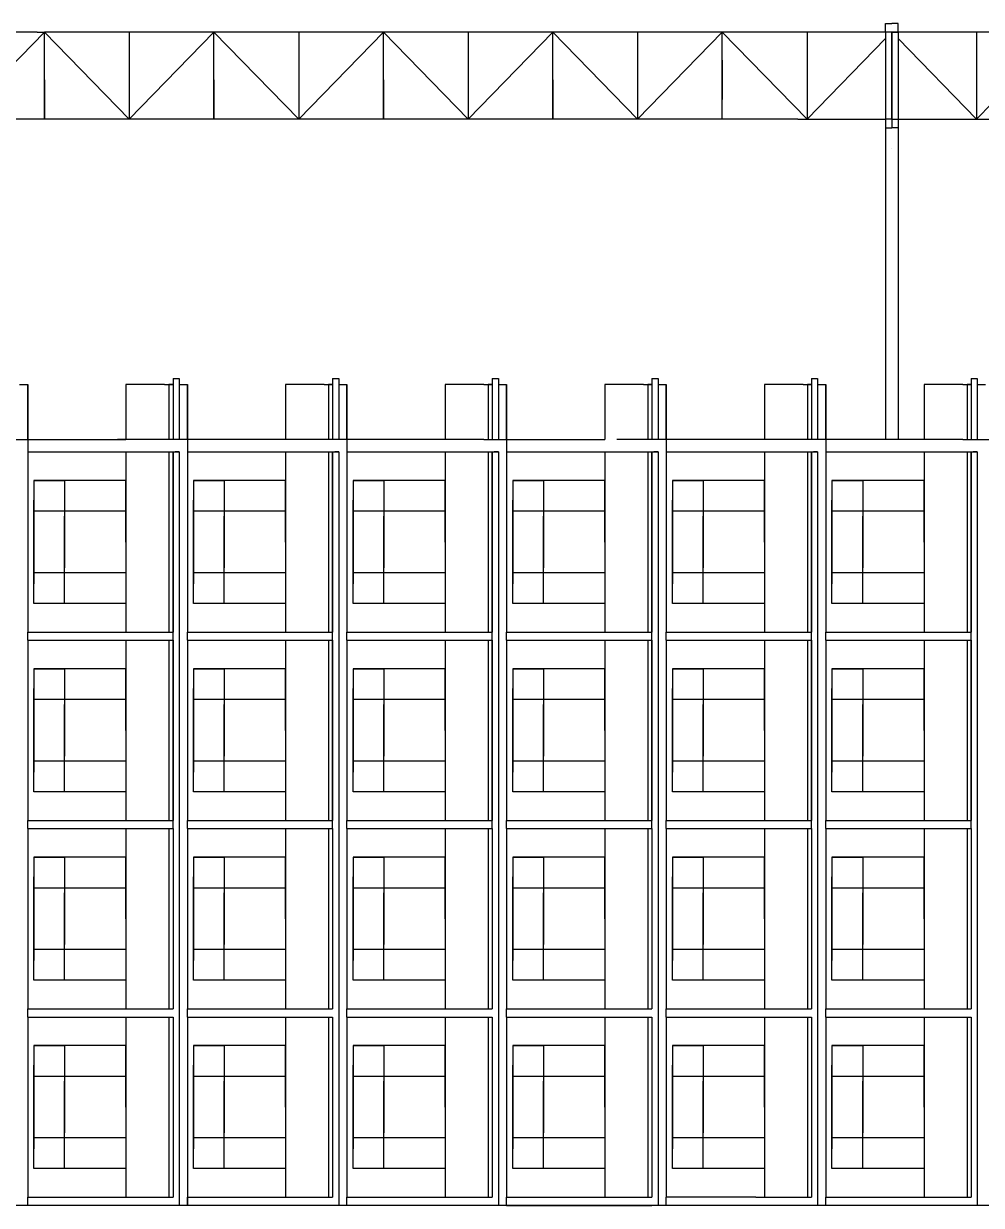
# Model space of a CAD drawing. Header units: metres. Extents: x 0 to 1498, y 0 to 1044.
# Drawn here: x 654.8 to 888.8, y 526.1 to 814.6 of the extents above; entities that cross this region are included whole.
import ezdxf

# ---------------------------------------------------------------- set-up
doc = ezdxf.new("R2010")
doc.units = ezdxf.units.M
doc.layers.add('352', color=7, linetype='Continuous')

msp = doc.modelspace()

# ---------------------------------------------------------------- linework, layer by layer
at = {"layer": '352'}
for p, q in [((865.35, 814.65), (866.88, 814.65)), ((865.35, 812.56), (865.35, 814.65)), ((868.41, 814.65), (866.88, 814.65)), ((868.41, 812.56), (868.41, 814.65)), ((658.05, 812.56), (620.01, 812.56)), ((639.18, 791.34), (659.88, 812.56)), ((658.05, 812.56), (659.88, 812.56)), ((1156.68, 812.56), (659.88, 812.56)), ((659.88, 812.56), (680.58, 791.34)), ((659.88, 791.34), (659.88, 812.56)), ((659.88, 800.91), (659.88, 812.56)), ((680.58, 791.34), (701.28, 812.56)), ((680.58, 812.56), (680.58, 791.34)), ((701.28, 812.56), (721.98, 791.34)), ((701.28, 791.34), (701.28, 812.56)), ((701.28, 791.34), (701.28, 812.56)), ((701.28, 800.91), (701.28, 812.56)), ((721.98, 812.56), (721.98, 791.34)), ((721.98, 791.34), (742.68, 812.56)), ((742.68, 812.56), (763.38, 791.34)), ((742.68, 796.13), (742.68, 812.56)), ((742.68, 791.34), (742.68, 812.56)), ((742.68, 800.91), (742.68, 812.56)), ((763.38, 791.34), (784.08, 812.56)), ((763.38, 812.56), (763.38, 791.34)), ((784.08, 812.56), (804.78, 791.34)), ((784.08, 791.34), (784.08, 812.56)), ((784.08, 796.13), (784.08, 812.56)), ((784.08, 800.91), (784.08, 812.56)), ((804.78, 791.34), (825.48, 812.56)), ((804.78, 812.56), (804.78, 791.34)), ((825.48, 812.56), (846.18, 791.34)), ((825.48, 791.34), (825.48, 812.56)), ((825.48, 791.34), (825.48, 812.56)), ((825.48, 796.13), (825.48, 812.56)), ((825.48, 805.7), (825.48, 812.56)), ((846.18, 812.56), (846.18, 791.34)), ((846.18, 791.34), (865.35, 810.99)), ((866.88, 812.56), (865.35, 812.56)), ((865.35, 812.56), (865.35, 791.34)), ((866.88, 800.91), (866.88, 812.56)), ((866.88, 791.34), (866.88, 812.56)), ((866.88, 791.34), (866.88, 812.56)), ((866.88, 791.34), (866.88, 812.56)), ((866.88, 812.56), (866.88, 791.34)), ((866.88, 812.56), (866.88, 791.34)), ((866.88, 791.34), (866.88, 812.56)), ((866.88, 791.34), (866.88, 812.56)), ((866.88, 791.34), (866.88, 812.56)), ((866.88, 800.91), (866.88, 812.56)), ((866.88, 796.13), (866.88, 812.56)), ((866.88, 805.7), (866.88, 812.56)), ((866.88, 812.56), (866.88, 812.56)), ((866.88, 812.56), (866.88, 812.56)), ((866.88, 812.56), (868.41, 812.56)), ((868.41, 812.56), (868.41, 791.34)), ((868.41, 810.99), (887.58, 791.34)), ((887.58, 791.34), (908.28, 812.56)), ((887.58, 812.56), (887.58, 791.34)), ((825.48, 805.7), (825.48, 796.13)), ((866.88, 805.7), (866.88, 796.13)), ((659.88, 800.91), (659.88, 791.34)), ((701.28, 800.91), (701.28, 791.34)), ((742.68, 800.91), (742.68, 791.34)), ((784.08, 800.91), (784.08, 791.34)), ((866.88, 800.91), (866.88, 791.34)), ((866.88, 800.91), (866.88, 791.34)), ((843.9, 791.34), (467.63, 791.34)), ((843.9, 791.34), (865.35, 791.34)), ((866.88, 791.34), (865.35, 791.34)), ((865.35, 791.34), (865.35, 789.24)), ((866.88, 791.34), (866.88, 789.24)), ((866.88, 791.34), (866.88, 791.34)), ((866.88, 791.34), (866.88, 791.34)), ((866.88, 791.34), (868.41, 791.34)), ((868.41, 791.34), (1156.68, 791.34)), ((868.41, 791.34), (868.41, 789.24)), ((865.35, 789.24), (866.88, 789.24)), ((865.35, 789.24), (865.35, 713.06)), ((868.41, 789.24), (866.88, 789.24)), ((868.41, 789.24), (868.41, 713.06)), ((866.88, 784.06), (866.88, 784.06)), ((866.88, 784.06), (866.88, 784.06)), ((691.27, 727.99), (691.27, 713.06)), ((691.27, 727.99), (692.77, 727.99)), ((692.77, 727.99), (692.77, 713.06)), ((692.77, 727.99), (692.77, 713.06)), ((730.27, 727.99), (730.27, 713.06)), ((730.27, 727.99), (731.77, 727.99)), ((731.77, 727.99), (731.77, 713.06)), ((731.77, 727.99), (731.77, 713.06)), ((769.27, 727.99), (769.27, 713.06)), ((769.27, 727.99), (770.77, 727.99)), ((770.77, 727.99), (770.77, 713.06)), ((770.77, 727.99), (770.77, 713.06)), ((808.27, 727.99), (808.27, 713.06)), ((808.27, 727.99), (809.77, 727.99)), ((809.77, 727.99), (809.77, 713.06)), ((809.77, 727.99), (809.77, 713.06)), ((847.27, 727.99), (847.27, 713.06)), ((847.27, 727.99), (848.77, 727.99)), ((848.77, 727.99), (848.77, 713.06)), ((848.77, 727.99), (848.77, 713.06)), ((886.27, 727.99), (886.27, 713.06)), ((886.27, 727.99), (887.77, 727.99)), ((887.77, 727.99), (887.77, 713.06)), ((887.77, 727.99), (887.77, 713.06)), ((653.77, 726.56), (655.77, 726.56)), ((655.77, 726.56), (655.77, 713.06)), ((655.77, 726.56), (655.77, 713.06)), ((655.77, 713.06), (655.77, 726.56)), ((679.77, 726.56), (679.77, 713.06)), ((689.21, 726.56), (679.77, 726.56)), ((689.21, 726.56), (691.27, 726.56)), ((691.27, 726.56), (690.27, 726.56)), ((690.27, 726.56), (690.27, 713.06)), ((692.77, 726.56), (694.77, 726.56)), ((694.77, 726.56), (694.77, 713.06)), ((694.77, 726.56), (694.77, 713.06)), ((694.77, 713.06), (694.77, 726.56)), ((728.21, 726.56), (718.77, 726.56)), ((718.77, 726.56), (718.77, 713.06)), ((728.21, 726.56), (730.27, 726.56)), ((729.27, 726.56), (729.27, 713.06)), ((730.27, 726.56), (729.27, 726.56)), ((731.77, 726.56), (733.77, 726.56)), ((733.77, 726.56), (733.77, 713.06)), ((733.77, 726.56), (733.77, 713.06)), ((733.77, 713.06), (733.77, 726.56)), ((757.77, 726.56), (757.77, 713.06)), ((767.21, 726.56), (757.77, 726.56)), ((767.21, 726.56), (769.27, 726.56)), ((768.27, 726.56), (768.27, 713.06)), ((769.27, 726.56), (768.27, 726.56)), ((770.77, 726.56), (772.77, 726.56)), ((772.77, 713.06), (772.77, 726.56)), ((772.77, 726.56), (772.77, 713.06)), ((772.77, 726.56), (772.77, 713.06)), ((796.77, 726.56), (796.77, 713.06)), ((806.21, 726.56), (796.77, 726.56)), ((806.21, 726.56), (808.27, 726.56)), ((808.27, 726.56), (807.27, 726.56)), ((807.27, 726.56), (807.27, 713.06)), ((809.77, 726.56), (811.77, 726.56)), ((811.77, 713.06), (811.77, 726.56)), ((811.77, 726.56), (811.77, 713.06)), ((811.77, 726.56), (811.77, 713.06)), ((845.21, 726.56), (835.77, 726.56)), ((835.77, 726.56), (835.77, 713.06)), ((835.77, 726.56), (835.77, 713.06)), ((845.21, 726.56), (847.27, 726.56)), ((846.27, 726.56), (846.27, 713.06)), ((847.27, 726.56), (846.27, 726.56)), ((848.77, 726.56), (850.77, 726.56)), ((850.77, 726.56), (850.77, 713.06)), ((850.77, 726.56), (850.77, 713.06)), ((850.77, 713.06), (850.77, 726.56)), ((874.77, 726.56), (874.77, 713.06)), ((884.21, 726.56), (874.77, 726.56)), ((884.21, 726.56), (886.27, 726.56)), ((885.27, 726.56), (885.27, 713.06)), ((886.27, 726.56), (885.27, 726.56)), ((887.77, 726.56), (889.77, 726.56)), ((650.21, 713.06), (679.77, 713.06)), ((655.77, 713.06), (655.77, 710.06)), ((655.77, 713.06), (655.77, 710.06)), ((728.21, 713.06), (677.68, 713.06)), ((716.68, 713.06), (682.71, 713.06)), ((694.77, 713.06), (694.77, 710.06)), ((694.77, 713.06), (694.77, 710.06)), ((767.21, 713.06), (716.68, 713.06)), ((733.77, 713.06), (733.77, 710.06)), ((733.77, 713.06), (733.77, 710.06)), ((767.21, 713.06), (796.77, 713.06)), ((772.77, 713.06), (772.77, 710.06)), ((772.77, 713.06), (772.77, 710.06)), ((833.68, 713.06), (799.71, 713.06)), ((811.77, 713.06), (811.77, 710.06)), ((811.77, 713.06), (811.77, 710.06)), ((884.21, 713.06), (833.68, 713.06)), ((850.77, 713.06), (850.77, 710.06)), ((850.77, 713.06), (850.77, 710.06)), ((884.21, 713.06), (913.77, 713.06)), ((655.77, 710.06), (655.77, 666.06)), ((655.77, 710.06), (655.77, 666.06)), ((655.77, 710.06), (655.77, 666.06)), ((655.77, 710.06), (692.77, 710.06)), ((679.77, 710.06), (679.77, 690.98)), ((690.27, 710.06), (690.27, 687.25)), ((691.27, 618.06), (691.27, 710.06)), ((691.27, 710.06), (691.27, 666.06)), ((692.77, 710.06), (691.77, 710.06)), ((692.77, 710.06), (691.77, 710.06)), ((692.77, 710.06), (692.77, 666.06)), ((692.77, 710.06), (692.77, 593.69)), ((694.77, 710.06), (694.77, 666.06)), ((694.77, 710.06), (694.77, 666.06)), ((694.77, 710.06), (694.77, 666.06)), ((694.77, 710.06), (694.77, 666.06)), ((694.77, 710.06), (731.77, 710.06)), ((718.77, 710.06), (718.77, 690.98)), ((729.27, 710.06), (729.27, 687.25)), ((730.27, 618.06), (730.27, 710.06)), ((730.27, 710.06), (730.27, 666.06)), ((731.77, 710.06), (730.77, 710.06)), ((731.77, 710.06), (730.77, 710.06)), ((731.77, 710.06), (731.77, 666.06)), ((733.77, 710.06), (770.77, 710.06)), ((733.77, 710.06), (733.77, 666.06)), ((733.77, 710.06), (733.77, 666.06)), ((733.77, 710.06), (733.77, 666.06)), ((757.77, 710.06), (757.77, 690.98)), ((768.27, 710.06), (768.27, 687.25)), ((769.27, 710.06), (769.27, 666.06)), ((769.27, 618.06), (769.27, 710.06)), ((770.77, 710.06), (769.77, 710.06)), ((770.77, 710.06), (769.77, 710.06)), ((770.77, 710.06), (770.77, 666.06)), ((770.77, 710.06), (770.77, 593.69)), ((772.77, 710.06), (772.77, 666.06)), ((772.77, 710.06), (772.77, 666.06)), ((772.77, 710.06), (772.77, 666.06)), ((772.77, 710.06), (809.77, 710.06)), ((796.77, 710.06), (796.77, 690.98)), ((807.27, 710.06), (807.27, 687.25)), ((808.27, 710.06), (808.27, 666.06)), ((808.27, 618.06), (808.27, 710.06)), ((809.77, 710.06), (808.77, 710.06)), ((809.77, 710.06), (808.77, 710.06)), ((809.77, 710.06), (809.77, 666.06)), ((809.77, 710.06), (809.77, 593.69)), ((811.77, 710.06), (811.77, 666.06)), ((811.77, 710.06), (811.77, 666.06)), ((811.77, 710.06), (811.77, 666.06)), ((811.77, 710.06), (811.77, 666.06)), ((811.77, 710.06), (848.77, 710.06)), ((835.77, 710.06), (835.77, 690.98)), ((835.77, 710.06), (835.77, 690.98)), ((846.27, 710.06), (846.27, 687.25)), ((847.27, 618.06), (847.27, 710.06)), ((847.27, 710.06), (847.27, 666.06)), ((848.77, 710.06), (847.77, 710.06)), ((848.77, 710.06), (847.77, 710.06)), ((848.77, 710.06), (848.77, 666.06)), ((850.77, 710.06), (850.77, 666.06)), ((850.77, 710.06), (850.77, 666.06)), ((850.77, 710.06), (850.77, 666.06)), ((850.77, 710.06), (887.77, 710.06)), ((874.77, 710.06), (874.77, 690.98)), ((885.27, 710.06), (885.27, 687.25)), ((886.27, 710.06), (886.27, 666.06)), ((886.27, 618.06), (886.27, 710.06)), ((887.77, 710.06), (886.77, 710.06)), ((887.77, 710.06), (886.77, 710.06)), ((887.77, 710.06), (887.77, 593.69)), ((887.77, 710.06), (887.77, 666.06)), ((657.27, 703.06), (657.27, 677.85)), ((657.27, 703.06), (664.77, 703.06)), ((679.77, 703.06), (657.27, 703.06)), ((664.77, 703.06), (664.77, 681.78)), ((679.77, 688.06), (679.77, 703.06)), ((696.27, 703.06), (696.27, 677.85)), ((718.77, 703.06), (696.27, 703.06)), ((696.27, 703.06), (703.77, 703.06)), ((703.77, 703.06), (703.77, 681.78)), ((718.77, 688.06), (718.77, 703.06)), ((757.77, 703.06), (735.27, 703.06)), ((735.27, 703.06), (735.27, 677.85)), ((735.27, 703.06), (742.77, 703.06)), ((742.77, 703.06), (742.77, 681.78)), ((757.77, 688.06), (757.77, 703.06)), ((774.27, 703.06), (774.27, 677.85)), ((774.27, 703.06), (781.77, 703.06)), ((796.77, 703.06), (774.27, 703.06)), ((781.77, 703.06), (781.77, 681.78)), ((796.77, 688.06), (796.77, 703.06)), ((813.27, 703.06), (813.27, 677.85)), ((813.27, 703.06), (813.27, 677.85)), ((835.77, 703.06), (813.27, 703.06)), ((835.77, 703.06), (813.27, 703.06)), ((813.27, 703.06), (820.77, 703.06)), ((813.27, 703.06), (820.77, 703.06)), ((820.77, 703.06), (820.77, 681.78)), ((820.77, 703.06), (820.77, 681.78)), ((835.77, 688.06), (835.77, 703.06)), ((835.77, 688.06), (835.77, 703.06)), ((852.27, 703.06), (852.27, 677.85)), ((874.77, 703.06), (852.27, 703.06)), ((852.27, 703.06), (859.77, 703.06)), ((859.77, 703.06), (859.77, 681.78)), ((874.77, 688.06), (874.77, 703.06)), ((657.27, 673.06), (657.27, 698.27)), ((679.77, 695.56), (657.27, 695.56)), ((679.77, 688.06), (679.77, 695.56)), ((696.27, 673.06), (696.27, 698.27)), ((718.77, 695.56), (696.27, 695.56)), ((718.77, 688.06), (718.77, 695.56)), ((735.27, 673.06), (735.27, 698.27)), ((757.77, 695.56), (735.27, 695.56)), ((757.77, 688.06), (757.77, 695.56)), ((774.27, 673.06), (774.27, 698.27)), ((796.77, 695.56), (774.27, 695.56)), ((796.77, 688.06), (796.77, 695.56)), ((813.27, 673.06), (813.27, 698.27)), ((813.27, 673.06), (813.27, 698.27)), ((835.77, 695.56), (813.27, 695.56)), ((835.77, 695.56), (813.27, 695.56)), ((835.77, 688.06), (835.77, 695.56)), ((835.77, 688.06), (835.77, 695.56)), ((852.27, 673.06), (852.27, 698.27)), ((874.77, 695.56), (852.27, 695.56)), ((874.77, 688.06), (874.77, 695.56)), ((664.77, 673.06), (664.77, 694.35)), ((703.77, 673.06), (703.77, 694.35)), ((742.77, 673.06), (742.77, 694.35)), ((781.77, 673.06), (781.77, 694.35)), ((820.77, 673.06), (820.77, 694.35)), ((820.77, 673.06), (820.77, 694.35)), ((859.77, 673.06), (859.77, 694.35)), ((679.77, 690.98), (679.77, 666.06)), ((718.77, 690.98), (718.77, 666.06)), ((757.77, 690.98), (757.77, 666.06)), ((796.77, 690.98), (796.77, 666.06)), ((835.77, 690.98), (835.77, 666.06)), ((835.77, 690.98), (835.77, 666.06)), ((874.77, 690.98), (874.77, 666.06)), ((690.27, 687.25), (690.27, 666.06)), ((729.27, 687.25), (729.27, 666.06)), ((768.27, 687.25), (768.27, 666.06)), ((807.27, 687.25), (807.27, 666.06)), ((846.27, 687.25), (846.27, 666.06)), ((885.27, 687.25), (885.27, 666.06)), ((679.77, 680.56), (657.27, 680.56)), ((718.77, 680.56), (696.27, 680.56)), ((757.77, 680.56), (735.27, 680.56)), ((796.77, 680.56), (774.27, 680.56)), ((835.77, 680.56), (813.27, 680.56)), ((835.77, 680.56), (813.27, 680.56)), ((874.77, 680.56), (852.27, 680.56)), ((679.77, 673.06), (657.27, 673.06)), ((718.77, 673.06), (696.27, 673.06)), ((757.77, 673.06), (735.27, 673.06)), ((796.77, 673.06), (774.27, 673.06)), ((835.77, 673.06), (813.27, 673.06)), ((835.77, 673.06), (813.27, 673.06)), ((874.77, 673.06), (852.27, 673.06)), ((655.77, 666.06), (691.27, 666.06)), ((655.77, 664.06), (655.77, 666.06)), ((655.77, 664.06), (691.27, 664.06)), ((655.77, 664.06), (655.77, 620.06)), ((655.77, 664.06), (655.77, 620.06)), ((677.68, 666.06), (691.27, 666.06)), ((677.68, 664.06), (691.27, 664.06)), ((679.77, 664.06), (679.77, 649.31)), ((679.77, 664.06), (679.77, 644.98)), ((690.27, 664.06), (690.27, 641.25)), ((690.27, 664.06), (690.27, 658.07)), ((691.27, 664.06), (691.27, 620.06)), ((692.77, 664.06), (692.77, 547.69)), ((694.77, 666.06), (730.27, 666.06)), ((694.77, 664.06), (694.77, 666.06)), ((694.77, 664.06), (694.77, 620.06)), ((694.77, 664.06), (694.77, 620.06)), ((694.77, 664.06), (694.77, 620.06)), ((694.77, 664.06), (730.27, 664.06)), ((716.68, 666.06), (730.27, 666.06)), ((716.68, 664.06), (730.27, 664.06)), ((718.77, 664.06), (718.77, 649.31)), ((718.77, 664.06), (718.77, 644.98)), ((729.27, 664.06), (729.27, 641.25)), ((729.27, 664.06), (729.27, 658.07)), ((730.27, 664.06), (730.27, 620.06)), ((731.77, 666.06), (731.77, 602.65)), ((733.77, 666.06), (769.27, 666.06)), ((733.77, 664.06), (733.77, 666.06)), ((733.77, 664.06), (769.27, 664.06)), ((733.77, 664.06), (733.77, 620.06)), ((733.77, 664.06), (733.77, 620.06)), ((755.68, 666.06), (769.27, 666.06)), ((755.68, 664.06), (769.27, 664.06)), ((757.77, 664.06), (757.77, 649.31)), ((757.77, 664.06), (757.77, 644.98)), ((768.27, 664.06), (768.27, 641.25)), ((768.27, 664.06), (768.27, 658.07)), ((769.27, 664.06), (769.27, 620.06)), ((770.77, 664.06), (770.77, 547.69)), ((772.77, 666.06), (808.27, 666.06)), ((772.77, 664.06), (772.77, 666.06)), ((772.77, 664.06), (808.27, 664.06)), ((772.77, 664.06), (772.77, 620.06)), ((772.77, 664.06), (772.77, 620.06)), ((794.68, 666.06), (808.27, 666.06)), ((794.68, 664.06), (808.27, 664.06)), ((796.77, 664.06), (796.77, 649.31)), ((796.77, 664.06), (796.77, 644.98)), ((807.27, 664.06), (807.27, 641.25)), ((807.27, 664.06), (807.27, 658.07)), ((808.27, 664.06), (808.27, 620.06)), ((811.77, 666.06), (847.27, 666.06)), ((811.77, 664.06), (811.77, 666.06)), ((811.77, 664.06), (811.77, 620.06)), ((811.77, 664.06), (811.77, 620.06)), ((811.77, 664.06), (811.77, 620.06)), ((811.77, 664.06), (847.27, 664.06)), ((833.68, 666.06), (847.27, 666.06)), ((833.68, 664.06), (847.27, 664.06)), ((835.77, 664.06), (835.77, 649.31)), ((835.77, 664.06), (835.77, 644.98)), ((835.77, 664.06), (835.77, 649.31)), ((835.77, 664.06), (835.77, 644.98)), ((846.27, 664.06), (846.27, 641.25)), ((846.27, 664.06), (846.27, 658.07)), ((847.27, 664.06), (847.27, 620.06)), ((848.77, 666.06), (848.77, 580.23)), ((850.77, 666.06), (886.27, 666.06)), ((850.77, 664.06), (850.77, 666.06)), ((850.77, 664.06), (886.27, 664.06)), ((850.77, 664.06), (850.77, 620.06)), ((850.77, 664.06), (850.77, 620.06)), ((872.68, 666.06), (886.27, 666.06)), ((872.68, 664.06), (886.27, 664.06)), ((874.77, 664.06), (874.77, 649.31)), ((874.77, 664.06), (874.77, 644.98)), ((885.27, 664.06), (885.27, 641.25)), ((885.27, 664.06), (885.27, 658.07)), ((886.27, 664.06), (886.27, 620.06)), ((657.27, 657.06), (657.27, 631.85)), ((657.27, 657.06), (657.27, 631.85)), ((679.77, 657.06), (657.27, 657.06)), ((657.27, 657.06), (664.77, 657.06)), ((657.27, 657.06), (664.77, 657.06)), ((679.77, 657.06), (657.27, 657.06)), ((664.77, 657.06), (664.77, 635.78)), ((664.77, 657.06), (664.77, 635.78)), ((679.77, 642.06), (679.77, 657.06)), ((679.77, 642.06), (679.77, 657.06)), ((696.27, 657.06), (696.27, 631.85)), ((696.27, 657.06), (696.27, 631.85)), ((718.77, 657.06), (696.27, 657.06)), ((718.77, 657.06), (696.27, 657.06)), ((696.27, 657.06), (703.77, 657.06)), ((696.27, 657.06), (703.77, 657.06)), ((703.77, 657.06), (703.77, 635.78)), ((703.77, 657.06), (703.77, 635.78)), ((718.77, 642.06), (718.77, 657.06)), ((718.77, 642.06), (718.77, 657.06)), ((757.77, 657.06), (735.27, 657.06)), ((757.77, 657.06), (735.27, 657.06)), ((735.27, 657.06), (735.27, 631.85)), ((735.27, 657.06), (735.27, 631.85)), ((735.27, 657.06), (742.77, 657.06)), ((735.27, 657.06), (742.77, 657.06)), ((742.77, 657.06), (742.77, 635.78)), ((742.77, 657.06), (742.77, 635.78)), ((757.77, 642.06), (757.77, 657.06)), ((757.77, 642.06), (757.77, 657.06)), ((774.27, 657.06), (774.27, 631.85)), ((774.27, 657.06), (774.27, 631.85)), ((796.77, 657.06), (774.27, 657.06)), ((774.27, 657.06), (781.77, 657.06)), ((774.27, 657.06), (781.77, 657.06)), ((796.77, 657.06), (774.27, 657.06)), ((781.77, 657.06), (781.77, 635.78)), ((781.77, 657.06), (781.77, 635.78)), ((796.77, 642.06), (796.77, 657.06)), ((796.77, 642.06), (796.77, 657.06)), ((813.27, 657.06), (813.27, 631.85)), ((813.27, 657.06), (813.27, 631.85)), ((813.27, 657.06), (813.27, 631.85)), ((813.27, 657.06), (813.27, 631.85)), ((835.77, 657.06), (813.27, 657.06)), ((835.77, 657.06), (813.27, 657.06)), ((835.77, 657.06), (813.27, 657.06)), ((835.77, 657.06), (813.27, 657.06)), ((813.27, 657.06), (820.77, 657.06)), ((813.27, 657.06), (820.77, 657.06)), ((813.27, 657.06), (820.77, 657.06)), ((813.27, 657.06), (820.77, 657.06)), ((820.77, 657.06), (820.77, 635.78)), ((820.77, 657.06), (820.77, 635.78)), ((820.77, 657.06), (820.77, 635.78)), ((820.77, 657.06), (820.77, 635.78)), ((835.77, 642.06), (835.77, 657.06)), ((835.77, 642.06), (835.77, 657.06)), ((835.77, 642.06), (835.77, 657.06)), ((835.77, 642.06), (835.77, 657.06)), ((874.77, 657.06), (852.27, 657.06)), ((852.27, 657.06), (852.27, 631.85)), ((852.27, 657.06), (859.77, 657.06)), ((859.77, 657.06), (859.77, 635.78)), ((874.77, 642.06), (874.77, 657.06)), ((657.27, 627.06), (657.27, 652.27)), ((657.27, 627.06), (657.27, 652.27)), ((696.27, 627.06), (696.27, 652.27)), ((696.27, 627.06), (696.27, 652.27)), ((735.27, 627.06), (735.27, 652.27)), ((735.27, 627.06), (735.27, 652.27)), ((774.27, 627.06), (774.27, 652.27)), ((774.27, 627.06), (774.27, 652.27)), ((813.27, 627.06), (813.27, 652.27)), ((813.27, 627.06), (813.27, 652.27)), ((813.27, 627.06), (813.27, 652.27)), ((813.27, 627.06), (813.27, 652.27)), ((852.27, 627.06), (852.27, 652.27)), ((679.77, 649.56), (657.27, 649.56)), ((679.77, 649.56), (657.27, 649.56)), ((679.77, 642.06), (679.77, 649.56)), ((679.77, 642.06), (679.77, 649.56)), ((718.77, 649.56), (696.27, 649.56)), ((718.77, 649.56), (696.27, 649.56)), ((718.77, 642.06), (718.77, 649.56)), ((718.77, 642.06), (718.77, 649.56)), ((757.77, 649.56), (735.27, 649.56)), ((757.77, 649.56), (735.27, 649.56)), ((757.77, 642.06), (757.77, 649.56)), ((757.77, 642.06), (757.77, 649.56)), ((796.77, 649.56), (774.27, 649.56)), ((796.77, 649.56), (774.27, 649.56)), ((796.77, 642.06), (796.77, 649.56)), ((796.77, 642.06), (796.77, 649.56)), ((835.77, 649.56), (813.27, 649.56)), ((835.77, 649.56), (813.27, 649.56)), ((835.77, 649.56), (813.27, 649.56)), ((835.77, 649.56), (813.27, 649.56)), ((835.77, 642.06), (835.77, 649.56)), ((835.77, 642.06), (835.77, 649.56)), ((835.77, 642.06), (835.77, 649.56)), ((835.77, 642.06), (835.77, 649.56)), ((874.77, 649.56), (852.27, 649.56)), ((874.77, 642.06), (874.77, 649.56)), ((664.77, 627.06), (664.77, 648.35)), ((664.77, 627.06), (664.77, 648.35)), ((703.77, 627.06), (703.77, 648.35)), ((703.77, 627.06), (703.77, 648.35)), ((742.77, 627.06), (742.77, 648.35)), ((742.77, 627.06), (742.77, 648.35)), ((781.77, 627.06), (781.77, 648.35)), ((781.77, 627.06), (781.77, 648.35)), ((820.77, 627.06), (820.77, 648.35)), ((820.77, 627.06), (820.77, 648.35)), ((820.77, 627.06), (820.77, 648.35)), ((820.77, 627.06), (820.77, 648.35)), ((859.77, 627.06), (859.77, 648.35)), ((679.77, 644.98), (679.77, 620.06)), ((679.77, 644.98), (679.77, 620.06)), ((718.77, 644.98), (718.77, 620.06)), ((718.77, 644.98), (718.77, 620.06)), ((757.77, 644.98), (757.77, 620.06)), ((757.77, 644.98), (757.77, 620.06)), ((796.77, 644.98), (796.77, 620.06)), ((796.77, 644.98), (796.77, 620.06)), ((835.77, 644.98), (835.77, 620.06)), ((835.77, 644.98), (835.77, 620.06)), ((835.77, 644.98), (835.77, 620.06)), ((835.77, 644.98), (835.77, 620.06)), ((874.77, 644.98), (874.77, 620.06)), ((690.27, 641.25), (690.27, 620.06)), ((690.27, 641.25), (690.27, 620.06)), ((729.27, 641.25), (729.27, 620.06)), ((729.27, 641.25), (729.27, 620.06)), ((768.27, 641.25), (768.27, 620.06)), ((768.27, 641.25), (768.27, 620.06)), ((807.27, 641.25), (807.27, 620.06)), ((807.27, 641.25), (807.27, 620.06)), ((846.27, 641.25), (846.27, 620.06)), ((885.27, 641.25), (885.27, 620.06)), ((679.77, 634.56), (657.27, 634.56)), ((679.77, 634.56), (657.27, 634.56)), ((718.77, 634.56), (696.27, 634.56)), ((718.77, 634.56), (696.27, 634.56)), ((757.77, 634.56), (735.27, 634.56)), ((757.77, 634.56), (735.27, 634.56)), ((796.77, 634.56), (774.27, 634.56)), ((796.77, 634.56), (774.27, 634.56)), ((835.77, 634.56), (813.27, 634.56)), ((835.77, 634.56), (813.27, 634.56)), ((835.77, 634.56), (813.27, 634.56)), ((835.77, 634.56), (813.27, 634.56)), ((874.77, 634.56), (852.27, 634.56)), ((679.77, 627.06), (657.27, 627.06)), ((679.77, 627.06), (657.27, 627.06)), ((718.77, 627.06), (696.27, 627.06)), ((718.77, 627.06), (696.27, 627.06)), ((757.77, 627.06), (735.27, 627.06)), ((757.77, 627.06), (735.27, 627.06)), ((796.77, 627.06), (774.27, 627.06)), ((796.77, 627.06), (774.27, 627.06)), ((835.77, 627.06), (813.27, 627.06)), ((835.77, 627.06), (813.27, 627.06)), ((835.77, 627.06), (813.27, 627.06)), ((835.77, 627.06), (813.27, 627.06)), ((874.77, 627.06), (852.27, 627.06)), ((655.77, 620.06), (691.27, 620.06)), ((655.77, 620.06), (691.27, 620.06)), ((655.77, 618.06), (655.77, 620.06)), ((655.77, 618.06), (655.77, 620.06)), ((655.77, 618.06), (655.77, 574.06)), ((655.77, 618.06), (655.77, 574.06)), ((655.77, 618.06), (691.27, 618.06)), ((655.77, 618.06), (691.27, 618.06)), ((677.68, 620.06), (691.27, 620.06)), ((677.68, 620.06), (691.27, 620.06)), ((677.68, 618.06), (691.27, 618.06)), ((677.68, 618.06), (691.27, 618.06)), ((679.77, 618.06), (679.77, 598.98)), ((679.77, 618.06), (679.77, 603.31)), ((690.27, 618.06), (690.27, 595.25)), ((690.27, 618.06), (690.27, 612.07)), ((690.27, 618.06), (690.27, 612.07)), ((691.27, 618.06), (691.27, 574.06)), ((694.77, 620.06), (730.27, 620.06)), ((694.77, 620.06), (730.27, 620.06)), ((694.77, 618.06), (694.77, 620.06)), ((694.77, 618.06), (694.77, 620.06)), ((694.77, 618.06), (694.77, 574.06)), ((694.77, 618.06), (694.77, 574.06)), ((694.77, 618.06), (694.77, 574.06)), ((694.77, 618.06), (730.27, 618.06)), ((694.77, 618.06), (730.27, 618.06)), ((716.68, 620.06), (730.27, 620.06)), ((716.68, 620.06), (730.27, 620.06)), ((716.68, 618.06), (730.27, 618.06)), ((716.68, 618.06), (730.27, 618.06)), ((718.77, 618.06), (718.77, 598.98)), ((718.77, 618.06), (718.77, 603.31)), ((729.27, 618.06), (729.27, 595.25)), ((729.27, 618.06), (729.27, 612.07)), ((729.27, 618.06), (729.27, 612.07)), ((730.27, 618.06), (730.27, 574.06)), ((731.77, 620.06), (731.77, 556.65)), ((733.77, 620.06), (769.27, 620.06)), ((733.77, 620.06), (769.27, 620.06)), ((733.77, 618.06), (733.77, 620.06)), ((733.77, 618.06), (733.77, 620.06)), ((733.77, 618.06), (769.27, 618.06)), ((733.77, 618.06), (769.27, 618.06)), ((733.77, 618.06), (733.77, 574.06)), ((733.77, 618.06), (733.77, 574.06)), ((755.68, 620.06), (769.27, 620.06)), ((755.68, 620.06), (769.27, 620.06)), ((755.68, 618.06), (769.27, 618.06)), ((755.68, 618.06), (769.27, 618.06)), ((757.77, 618.06), (757.77, 598.98)), ((757.77, 618.06), (757.77, 603.31)), ((768.27, 618.06), (768.27, 595.25)), ((768.27, 618.06), (768.27, 612.07)), ((768.27, 618.06), (768.27, 612.07)), ((769.27, 618.06), (769.27, 574.06)), ((772.77, 620.06), (808.27, 620.06)), ((772.77, 620.06), (808.27, 620.06)), ((772.77, 618.06), (772.77, 620.06)), ((772.77, 618.06), (772.77, 620.06)), ((772.77, 618.06), (772.77, 574.06)), ((772.77, 618.06), (772.77, 574.06)), ((772.77, 618.06), (808.27, 618.06)), ((772.77, 618.06), (808.27, 618.06)), ((794.68, 620.06), (808.27, 620.06)), ((794.68, 620.06), (808.27, 620.06)), ((794.68, 618.06), (808.27, 618.06)), ((794.68, 618.06), (808.27, 618.06)), ((796.77, 618.06), (796.77, 598.98)), ((796.77, 618.06), (796.77, 603.31)), ((807.27, 618.06), (807.27, 595.25)), ((807.27, 618.06), (807.27, 612.07)), ((807.27, 618.06), (807.27, 612.07)), ((808.27, 618.06), (808.27, 574.06)), ((808.27, 618.06), (808.27, 588.75)), ((811.77, 620.06), (847.27, 620.06)), ((811.77, 620.06), (847.27, 620.06)), ((811.77, 618.06), (811.77, 620.06)), ((811.77, 618.06), (811.77, 620.06)), ((811.77, 618.06), (811.77, 574.06)), ((811.77, 618.06), (811.77, 574.06)), ((811.77, 618.06), (811.77, 574.06)), ((811.77, 618.06), (811.77, 591.77)), ((811.77, 618.06), (847.27, 618.06)), ((811.77, 618.06), (847.27, 618.06)), ((811.77, 618.06), (847.27, 618.06)), ((833.68, 620.06), (847.27, 620.06)), ((833.68, 620.06), (847.27, 620.06)), ((833.68, 620.06), (847.27, 620.06)), ((833.68, 620.06), (847.27, 620.06)), ((833.68, 618.06), (847.27, 618.06)), ((833.68, 618.06), (847.27, 618.06)), ((833.68, 618.06), (847.27, 618.06)), ((833.68, 618.06), (847.27, 618.06)), ((835.77, 618.06), (835.77, 598.98)), ((835.77, 618.06), (835.77, 603.31)), ((835.77, 618.06), (835.77, 598.98)), ((835.77, 618.06), (835.77, 603.31)), ((835.77, 618.06), (835.77, 603.31)), ((835.77, 618.06), (835.77, 598.98)), ((846.27, 618.06), (846.27, 612.07)), ((846.27, 618.06), (846.27, 612.07)), ((846.27, 618.06), (846.27, 612.07)), ((846.27, 618.06), (846.27, 595.25)), ((846.27, 618.06), (846.27, 612.07)), ((847.27, 618.06), (847.27, 574.06)), ((850.77, 620.06), (886.27, 620.06)), ((850.77, 620.06), (886.27, 620.06)), ((850.77, 620.06), (886.27, 620.06)), ((850.77, 620.06), (886.27, 620.06)), ((850.77, 618.06), (850.77, 620.06)), ((850.77, 618.06), (850.77, 620.06)), ((850.77, 618.06), (850.77, 620.06)), ((850.77, 618.06), (850.77, 620.06)), ((850.77, 618.06), (886.27, 618.06)), ((850.77, 618.06), (886.27, 618.06)), ((850.77, 618.06), (886.27, 618.06)), ((850.77, 618.06), (886.27, 618.06)), ((850.77, 618.06), (850.77, 574.06)), ((850.77, 618.06), (850.77, 574.06)), ((850.77, 618.06), (850.77, 574.06)), ((872.68, 620.06), (886.27, 620.06)), ((872.68, 620.06), (886.27, 620.06)), ((872.68, 620.06), (886.27, 620.06)), ((872.68, 620.06), (886.27, 620.06)), ((872.68, 620.06), (886.27, 620.06)), ((872.68, 620.06), (886.27, 620.06)), ((872.68, 620.06), (886.27, 620.06)), ((872.68, 618.06), (886.27, 618.06)), ((872.68, 618.06), (886.27, 618.06)), ((872.68, 618.06), (886.27, 618.06)), ((872.68, 618.06), (886.27, 618.06)), ((872.68, 618.06), (886.27, 618.06)), ((872.68, 618.06), (886.27, 618.06)), ((872.68, 618.06), (886.27, 618.06)), ((874.77, 618.06), (874.77, 598.98)), ((874.77, 618.06), (874.77, 603.31)), ((874.77, 618.06), (874.77, 603.31)), ((874.77, 618.06), (874.77, 598.98)), ((874.77, 618.06), (874.77, 598.98)), ((874.77, 618.06), (874.77, 603.31)), ((885.27, 618.06), (885.27, 612.07)), ((885.27, 618.06), (885.27, 612.07)), ((885.27, 618.06), (885.27, 612.07)), ((885.27, 618.06), (885.27, 612.07)), ((885.27, 618.06), (885.27, 595.25)), ((885.27, 618.06), (885.27, 595.25)), ((885.27, 618.06), (885.27, 612.07)), ((885.27, 618.06), (885.27, 612.07)), ((885.27, 618.06), (885.27, 595.25)), ((885.27, 618.06), (885.27, 612.07)), ((886.27, 618.06), (886.27, 574.06)), ((886.27, 618.06), (886.27, 574.06)), ((886.27, 618.06), (886.27, 574.06)), ((887.77, 620.06), (887.77, 556.65)), ((679.77, 611.06), (657.27, 611.06)), ((657.27, 611.06), (664.77, 611.06)), ((657.27, 611.06), (657.27, 585.85)), ((664.77, 611.06), (664.77, 589.78)), ((679.77, 596.06), (679.77, 611.06)), ((696.27, 611.06), (696.27, 585.85)), ((718.77, 611.06), (696.27, 611.06)), ((696.27, 611.06), (703.77, 611.06)), ((703.77, 611.06), (703.77, 589.78)), ((718.77, 596.06), (718.77, 611.06)), ((757.77, 611.06), (735.27, 611.06)), ((735.27, 611.06), (735.27, 585.85)), ((735.27, 611.06), (742.77, 611.06)), ((742.77, 611.06), (742.77, 589.78)), ((757.77, 596.06), (757.77, 611.06)), ((796.77, 611.06), (774.27, 611.06)), ((774.27, 611.06), (781.77, 611.06)), ((774.27, 611.06), (774.27, 585.85)), ((781.77, 611.06), (781.77, 589.78)), ((796.77, 596.06), (796.77, 611.06)), ((813.27, 611.06), (813.27, 585.85)), ((813.27, 611.06), (813.27, 585.85)), ((835.77, 611.06), (813.27, 611.06)), ((835.77, 611.06), (813.27, 611.06)), ((813.27, 611.06), (820.77, 611.06)), ((813.27, 611.06), (820.77, 611.06)), ((820.77, 611.06), (820.77, 589.78)), ((820.77, 611.06), (820.77, 589.78)), ((835.77, 596.06), (835.77, 611.06)), ((835.77, 596.06), (835.77, 611.06)), ((835.77, 596.06), (835.77, 611.06)), ((874.77, 611.06), (852.27, 611.06)), ((852.27, 611.06), (852.27, 585.85)), ((852.27, 611.06), (859.77, 611.06)), ((859.77, 611.06), (859.77, 589.78)), ((874.77, 596.06), (874.77, 611.06)), ((874.77, 596.06), (874.77, 611.06)), ((874.77, 596.06), (874.77, 611.06)), ((657.27, 581.06), (657.27, 606.27)), ((696.27, 581.06), (696.27, 606.27)), ((735.27, 581.06), (735.27, 606.27)), ((774.27, 581.06), (774.27, 606.27)), ((813.27, 581.06), (813.27, 606.27)), ((813.27, 581.06), (813.27, 606.27)), ((852.27, 581.06), (852.27, 606.27)), ((679.77, 603.56), (657.27, 603.56)), ((679.77, 596.06), (679.77, 603.56)), ((718.77, 603.56), (696.27, 603.56)), ((718.77, 596.06), (718.77, 603.56)), ((757.77, 603.56), (735.27, 603.56)), ((757.77, 596.06), (757.77, 603.56)), ((796.77, 603.56), (774.27, 603.56)), ((796.77, 596.06), (796.77, 603.56)), ((835.77, 603.56), (813.27, 603.56)), ((835.77, 603.56), (813.27, 603.56)), ((835.77, 596.06), (835.77, 603.56)), ((835.77, 596.06), (835.77, 603.56)), ((835.77, 596.06), (835.77, 603.56)), ((874.77, 603.56), (852.27, 603.56)), ((874.77, 596.06), (874.77, 603.56)), ((874.77, 596.06), (874.77, 603.56)), ((874.77, 596.06), (874.77, 603.56)), ((664.77, 581.06), (664.77, 602.35)), ((703.77, 581.06), (703.77, 602.35)), ((742.77, 581.06), (742.77, 602.35)), ((781.77, 581.06), (781.77, 602.35)), ((820.77, 581.06), (820.77, 602.35)), ((820.77, 581.06), (820.77, 602.35)), ((859.77, 581.06), (859.77, 602.35)), ((679.77, 598.98), (679.77, 574.06)), ((718.77, 598.98), (718.77, 574.06)), ((757.77, 598.98), (757.77, 574.06)), ((796.77, 598.98), (796.77, 574.06)), ((835.77, 598.98), (835.77, 574.06)), ((835.77, 598.98), (835.77, 574.06)), ((835.77, 598.98), (835.77, 574.06)), ((874.77, 598.98), (874.77, 574.06)), ((874.77, 598.98), (874.77, 574.06)), ((874.77, 598.98), (874.77, 574.06)), ((690.27, 595.25), (690.27, 574.06)), ((729.27, 595.25), (729.27, 574.06)), ((768.27, 595.25), (768.27, 574.06)), ((807.27, 595.25), (807.27, 574.06)), ((846.27, 595.25), (846.27, 574.06)), ((885.27, 595.25), (885.27, 574.06)), ((885.27, 595.25), (885.27, 574.06)), ((885.27, 595.25), (885.27, 574.06)), ((809.77, 593.69), (809.77, 559.55)), ((679.77, 588.56), (657.27, 588.56)), ((718.77, 588.56), (696.27, 588.56)), ((757.77, 588.56), (735.27, 588.56)), ((796.77, 588.56), (774.27, 588.56)), ((835.77, 588.56), (813.27, 588.56)), ((835.77, 588.56), (813.27, 588.56)), ((874.77, 588.56), (852.27, 588.56)), ((679.77, 581.06), (657.27, 581.06)), ((718.77, 581.06), (696.27, 581.06)), ((757.77, 581.06), (735.27, 581.06)), ((796.77, 581.06), (774.27, 581.06)), ((835.77, 581.06), (813.27, 581.06)), ((835.77, 581.06), (813.27, 581.06)), ((848.77, 580.23), (848.77, 554.95)), ((874.77, 581.06), (852.27, 581.06)), ((655.77, 574.06), (691.27, 574.06)), ((655.77, 574.06), (691.27, 574.06)), ((655.77, 574.06), (691.27, 574.06)), ((655.77, 572.06), (655.77, 574.06)), ((655.77, 572.06), (655.77, 574.06)), ((655.77, 572.06), (655.77, 574.06)), ((655.77, 572.06), (655.77, 528.06)), ((655.77, 572.06), (655.77, 528.06)), ((655.77, 572.06), (691.27, 572.06)), ((655.77, 572.06), (691.27, 572.06)), ((655.77, 572.06), (691.27, 572.06)), ((677.68, 574.06), (691.27, 574.06)), ((677.68, 574.06), (691.27, 574.06)), ((677.68, 574.06), (691.27, 574.06)), ((677.68, 572.06), (691.27, 572.06)), ((677.68, 572.06), (691.27, 572.06)), ((677.68, 572.06), (691.27, 572.06)), ((679.77, 572.06), (679.77, 557.31)), ((679.77, 572.06), (679.77, 552.98)), ((690.27, 572.06), (690.27, 549.25)), ((690.27, 572.06), (690.27, 566.07)), ((690.27, 572.06), (690.27, 566.07)), ((690.27, 572.06), (690.27, 566.07)), ((691.27, 572.06), (691.27, 528.06)), ((694.77, 572.06), (694.77, 574.06)), ((694.77, 572.06), (694.77, 574.06)), ((694.77, 572.06), (694.77, 574.06)), ((694.77, 574.06), (730.27, 574.06)), ((694.77, 574.06), (730.27, 574.06)), ((694.77, 574.06), (730.27, 574.06)), ((694.77, 572.06), (694.77, 528.06)), ((694.77, 572.06), (694.77, 528.06)), ((694.77, 572.06), (694.77, 528.06)), ((694.77, 572.06), (730.27, 572.06)), ((694.77, 572.06), (730.27, 572.06)), ((694.77, 572.06), (730.27, 572.06)), ((716.68, 574.06), (730.27, 574.06)), ((716.68, 574.06), (730.27, 574.06)), ((716.68, 574.06), (730.27, 574.06)), ((716.68, 572.06), (730.27, 572.06)), ((716.68, 572.06), (730.27, 572.06)), ((716.68, 572.06), (730.27, 572.06)), ((718.77, 572.06), (718.77, 557.31)), ((718.77, 572.06), (718.77, 552.98)), ((729.27, 572.06), (729.27, 549.25)), ((729.27, 572.06), (729.27, 566.07)), ((729.27, 572.06), (729.27, 566.07)), ((729.27, 572.06), (729.27, 566.07)), ((730.27, 572.06), (730.27, 528.06)), ((731.77, 574.06), (731.77, 526.06)), ((733.77, 574.06), (769.27, 574.06)), ((733.77, 574.06), (769.27, 574.06)), ((733.77, 574.06), (769.27, 574.06)), ((733.77, 572.06), (733.77, 574.06)), ((733.77, 572.06), (733.77, 574.06)), ((733.77, 572.06), (733.77, 574.06)), ((733.77, 572.06), (769.27, 572.06)), ((733.77, 572.06), (769.27, 572.06)), ((733.77, 572.06), (769.27, 572.06)), ((733.77, 572.06), (733.77, 528.06)), ((733.77, 572.06), (733.77, 528.06)), ((755.68, 574.06), (769.27, 574.06)), ((755.68, 574.06), (769.27, 574.06)), ((755.68, 574.06), (769.27, 574.06)), ((755.68, 572.06), (769.27, 572.06)), ((755.68, 572.06), (769.27, 572.06)), ((755.68, 572.06), (769.27, 572.06)), ((757.77, 572.06), (757.77, 557.31)), ((757.77, 572.06), (757.77, 552.98)), ((768.27, 572.06), (768.27, 549.25)), ((768.27, 572.06), (768.27, 566.07)), ((768.27, 572.06), (768.27, 566.07)), ((768.27, 572.06), (768.27, 566.07)), ((769.27, 572.06), (769.27, 528.06)), ((772.77, 574.06), (808.27, 574.06)), ((772.77, 574.06), (808.27, 574.06)), ((772.77, 574.06), (808.27, 574.06)), ((772.77, 572.06), (772.77, 574.06)), ((772.77, 572.06), (772.77, 574.06)), ((772.77, 572.06), (772.77, 574.06)), ((772.77, 572.06), (772.77, 528.06)), ((772.77, 572.06), (772.77, 528.06)), ((772.77, 572.06), (808.27, 572.06)), ((772.77, 572.06), (808.27, 572.06)), ((772.77, 572.06), (808.27, 572.06)), ((794.68, 574.06), (808.27, 574.06)), ((794.68, 574.06), (808.27, 574.06)), ((794.68, 574.06), (808.27, 574.06)), ((794.68, 572.06), (808.27, 572.06)), ((794.68, 572.06), (808.27, 572.06)), ((794.68, 572.06), (808.27, 572.06)), ((796.77, 572.06), (796.77, 557.31)), ((796.77, 572.06), (796.77, 552.98)), ((807.27, 572.06), (807.27, 549.25)), ((807.27, 572.06), (807.27, 566.07)), ((807.27, 572.06), (807.27, 566.07)), ((807.27, 572.06), (807.27, 566.07)), ((808.27, 572.06), (808.27, 528.06)), ((808.27, 572.06), (808.27, 542.75)), ((808.27, 572.06), (808.27, 542.75)), ((811.77, 572.06), (811.77, 574.06)), ((811.77, 572.06), (811.77, 574.06)), ((811.77, 572.06), (811.77, 574.06)), ((811.77, 574.06), (847.27, 574.06)), ((811.77, 574.06), (847.27, 574.06)), ((811.77, 572.06), (811.77, 528.06)), ((811.77, 572.06), (811.77, 528.06)), ((811.77, 572.06), (811.77, 528.06)), ((811.77, 572.06), (847.27, 572.06)), ((811.77, 572.06), (847.27, 572.06)), ((811.77, 572.06), (847.27, 572.06)), ((811.77, 572.06), (811.77, 545.77)), ((811.77, 572.06), (811.77, 545.77)), ((833.68, 574.06), (847.27, 574.06)), ((833.68, 574.06), (847.27, 574.06)), ((833.68, 574.06), (847.27, 574.06)), ((833.68, 574.06), (847.27, 574.06)), ((833.68, 574.06), (847.27, 574.06)), ((833.68, 572.06), (847.27, 572.06)), ((833.68, 572.06), (847.27, 572.06)), ((833.68, 572.06), (847.27, 572.06)), ((833.68, 572.06), (847.27, 572.06)), ((833.68, 572.06), (847.27, 572.06)), ((835.77, 572.06), (835.77, 552.98)), ((835.77, 572.06), (835.77, 557.31)), ((835.77, 572.06), (835.77, 557.31)), ((835.77, 572.06), (835.77, 552.98)), ((835.77, 572.06), (835.77, 557.31)), ((835.77, 572.06), (835.77, 552.98)), ((835.77, 572.06), (835.77, 552.98)), ((835.77, 572.06), (835.77, 557.31)), ((846.27, 572.06), (846.27, 549.25)), ((846.27, 572.06), (846.27, 549.25)), ((846.27, 572.06), (846.27, 566.07)), ((846.27, 572.06), (846.27, 566.07)), ((846.27, 572.06), (846.27, 566.07)), ((846.27, 572.06), (846.27, 566.07)), ((846.27, 572.06), (846.27, 566.07)), ((846.27, 572.06), (846.27, 566.07)), ((846.27, 572.06), (846.27, 566.07)), ((847.27, 572.06), (847.27, 528.06)), ((847.27, 572.06), (847.27, 528.06)), ((850.77, 574.06), (886.27, 574.06)), ((850.77, 574.06), (886.27, 574.06)), ((850.77, 574.06), (886.27, 574.06)), ((850.77, 572.06), (850.77, 574.06)), ((850.77, 572.06), (850.77, 574.06)), ((850.77, 572.06), (850.77, 574.06)), ((850.77, 572.06), (850.77, 528.06)), ((850.77, 572.06), (850.77, 528.06)), ((850.77, 572.06), (850.77, 528.06)), ((850.77, 572.06), (886.27, 572.06)), ((850.77, 572.06), (886.27, 572.06)), ((850.77, 572.06), (886.27, 572.06)), ((872.68, 574.06), (886.27, 574.06)), ((872.68, 574.06), (886.27, 574.06)), ((872.68, 574.06), (886.27, 574.06)), ((872.68, 574.06), (886.27, 574.06)), ((872.68, 574.06), (886.27, 574.06)), ((872.68, 572.06), (886.27, 572.06)), ((872.68, 572.06), (886.27, 572.06)), ((872.68, 572.06), (886.27, 572.06)), ((872.68, 572.06), (886.27, 572.06)), ((872.68, 572.06), (886.27, 572.06)), ((874.77, 572.06), (874.77, 552.98)), ((874.77, 572.06), (874.77, 557.31)), ((885.27, 572.06), (885.27, 549.25)), ((885.27, 572.06), (885.27, 549.25)), ((885.27, 572.06), (885.27, 549.25)), ((885.27, 572.06), (885.27, 566.07)), ((885.27, 572.06), (885.27, 566.07)), ((885.27, 572.06), (885.27, 566.07)), ((885.27, 572.06), (885.27, 566.07)), ((885.27, 572.06), (885.27, 566.07)), ((885.27, 572.06), (885.27, 566.07)), ((885.27, 572.06), (885.27, 566.07)), ((885.27, 572.06), (885.27, 566.07)), ((885.27, 572.06), (885.27, 566.07)), ((886.27, 572.06), (886.27, 528.06)), ((886.27, 572.06), (886.27, 528.06)), ((886.27, 572.06), (886.27, 528.06)), ((657.27, 565.06), (664.77, 565.06)), ((679.77, 565.06), (657.27, 565.06)), ((657.27, 565.06), (657.27, 539.85)), ((664.77, 565.06), (664.77, 543.78)), ((679.77, 550.06), (679.77, 565.06)), ((696.27, 565.06), (696.27, 539.85)), ((718.77, 565.06), (696.27, 565.06)), ((696.27, 565.06), (703.77, 565.06)), ((703.77, 565.06), (703.77, 543.78)), ((718.77, 550.06), (718.77, 565.06)), ((757.77, 565.06), (735.27, 565.06)), ((735.27, 565.06), (735.27, 539.85)), ((735.27, 565.06), (742.77, 565.06)), ((742.77, 565.06), (742.77, 543.78)), ((757.77, 550.06), (757.77, 565.06)), ((774.27, 565.06), (781.77, 565.06)), ((796.77, 565.06), (774.27, 565.06)), ((774.27, 565.06), (774.27, 539.85)), ((781.77, 565.06), (781.77, 543.78)), ((796.77, 550.06), (796.77, 565.06)), ((813.27, 565.06), (813.27, 539.85)), ((813.27, 565.06), (813.27, 539.85)), ((835.77, 565.06), (813.27, 565.06)), ((835.77, 565.06), (813.27, 565.06)), ((813.27, 565.06), (820.77, 565.06)), ((813.27, 565.06), (820.77, 565.06)), ((820.77, 565.06), (820.77, 543.78)), ((820.77, 565.06), (820.77, 543.78)), ((835.77, 550.06), (835.77, 565.06)), ((835.77, 550.06), (835.77, 565.06)), ((835.77, 550.06), (835.77, 565.06)), ((835.77, 550.06), (835.77, 565.06)), ((874.77, 565.06), (852.27, 565.06)), ((852.27, 565.06), (852.27, 539.85)), ((852.27, 565.06), (859.77, 565.06)), ((859.77, 565.06), (859.77, 543.78)), ((874.77, 550.06), (874.77, 565.06)), ((657.27, 535.06), (657.27, 560.27)), ((696.27, 535.06), (696.27, 560.27)), ((735.27, 535.06), (735.27, 560.27)), ((774.27, 535.06), (774.27, 560.27)), ((813.27, 535.06), (813.27, 560.27)), ((813.27, 535.06), (813.27, 560.27)), ((852.27, 535.06), (852.27, 560.27)), ((679.77, 557.56), (657.27, 557.56)), ((679.77, 550.06), (679.77, 557.56)), ((718.77, 557.56), (696.27, 557.56)), ((718.77, 550.06), (718.77, 557.56)), ((757.77, 557.56), (735.27, 557.56)), ((757.77, 550.06), (757.77, 557.56)), ((796.77, 557.56), (774.27, 557.56)), ((796.77, 550.06), (796.77, 557.56)), ((809.77, 559.55), (809.77, 526.06)), ((835.77, 557.56), (813.27, 557.56)), ((835.77, 557.56), (813.27, 557.56)), ((835.77, 550.06), (835.77, 557.56)), ((835.77, 550.06), (835.77, 557.56)), ((835.77, 550.06), (835.77, 557.56)), ((835.77, 550.06), (835.77, 557.56)), ((874.77, 557.56), (852.27, 557.56)), ((874.77, 550.06), (874.77, 557.56)), ((664.77, 535.06), (664.77, 556.35)), ((703.77, 535.06), (703.77, 556.35)), ((742.77, 535.06), (742.77, 556.35)), ((781.77, 535.06), (781.77, 556.35)), ((820.77, 535.06), (820.77, 556.35)), ((820.77, 535.06), (820.77, 556.35)), ((848.77, 554.95), (848.77, 526.06)), ((859.77, 535.06), (859.77, 556.35)), ((887.77, 556.65), (887.77, 526.06)), ((679.77, 552.98), (679.77, 528.06)), ((718.77, 552.98), (718.77, 528.06)), ((757.77, 552.98), (757.77, 528.06)), ((796.77, 552.98), (796.77, 528.06)), ((835.77, 552.98), (835.77, 528.06)), ((835.77, 552.98), (835.77, 528.06)), ((835.77, 552.98), (835.77, 528.06)), ((835.77, 552.98), (835.77, 528.06)), ((874.77, 552.98), (874.77, 528.06)), ((690.27, 549.25), (690.27, 528.06)), ((729.27, 549.25), (729.27, 528.06)), ((768.27, 549.25), (768.27, 528.06)), ((769.27, 550.06), (769.27, 536.94)), ((807.27, 549.25), (807.27, 528.06)), ((846.27, 549.25), (846.27, 528.06)), ((846.27, 549.25), (846.27, 528.06)), ((885.27, 549.25), (885.27, 528.06)), ((885.27, 549.25), (885.27, 528.06)), ((885.27, 549.25), (885.27, 528.06)), ((692.77, 547.69), (692.77, 526.06)), ((770.77, 547.69), (770.77, 526.06)), ((679.77, 542.56), (657.27, 542.56)), ((718.77, 542.56), (696.27, 542.56)), ((757.77, 542.56), (735.27, 542.56)), ((796.77, 542.56), (774.27, 542.56)), ((835.77, 542.56), (813.27, 542.56)), ((835.77, 542.56), (813.27, 542.56)), ((874.77, 542.56), (852.27, 542.56)), ((679.77, 535.06), (657.27, 535.06)), ((718.77, 535.06), (696.27, 535.06)), ((757.77, 535.06), (735.27, 535.06)), ((796.77, 535.06), (774.27, 535.06)), ((835.77, 535.06), (813.27, 535.06)), ((835.77, 535.06), (813.27, 535.06)), ((874.77, 535.06), (852.27, 535.06)), ((655.77, 526.06), (575.77, 526.06)), ((655.77, 528.06), (691.27, 528.06)), ((655.77, 526.06), (655.77, 528.06)), ((668.04, 526.06), (655.77, 526.06)), ((1129.18, 526.06), (668.04, 526.06)), ((668.04, 526.06), (668.04, 526.06)), ((677.68, 528.06), (691.27, 528.06)), ((694.77, 528.06), (730.27, 528.06)), ((694.77, 528.06), (694.77, 526.06)), ((694.77, 526.06), (694.77, 528.06)), ((716.68, 528.06), (730.27, 528.06)), ((733.77, 528.06), (769.27, 528.06)), ((733.77, 526.06), (733.77, 528.06)), ((755.68, 528.06), (769.27, 528.06)), ((772.77, 528.06), (808.27, 528.06)), ((772.77, 526.06), (772.77, 528.06)), ((772.77, 526.06), (808.27, 526.06)), ((794.68, 528.06), (808.27, 528.06)), ((833.68, 528.06), (811.77, 528.06)), ((811.77, 526.06), (811.77, 528.06)), ((833.68, 528.06), (847.27, 528.06)), ((850.77, 528.06), (886.27, 528.06)), ((850.77, 526.06), (850.77, 528.06)), ((872.68, 528.06), (886.27, 528.06))]:
    msp.add_line(p, q, dxfattribs=at)

doc.saveas('drawing.dxf')
